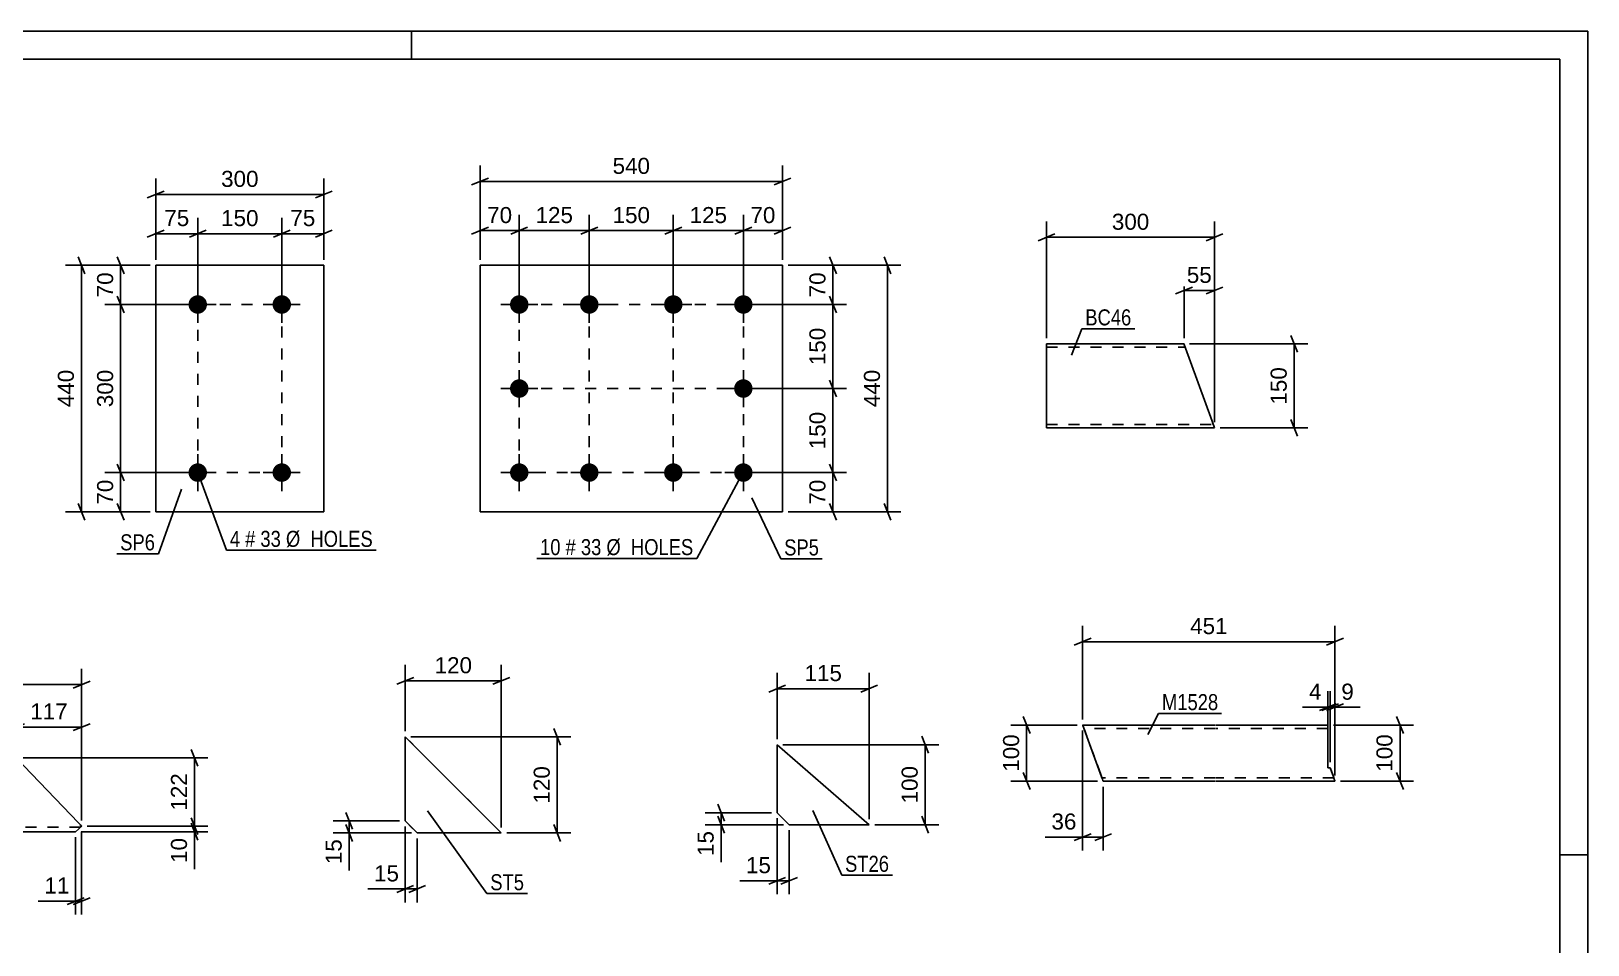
# Model space of a CAD drawing. Header units: millimetres. Extents: x 0 to 841, y 0 to 594.
# Drawn here: x 563.1 to 841, y 430.9 to 594 of the extents above; entities that cross this region are included whole.
import ezdxf

# ---------------------------------------------------------------- set-up
doc = ezdxf.new("R2010")
doc.units = ezdxf.units.MM
doc.linetypes.add('DXK_LINE_DOT2', pattern=[3.9198, 1.9599, -1.9599])
doc.styles.add('Arial', font='ARIAL.TTF', dxfattribs={"height": 0.2})
doc.styles.add('Arial Narrow', font='ARIALN.TTF', dxfattribs={"height": 0.2})

# ---------------------------------------------------------------- blocks, each defined once
blk = doc.blocks.new('Unknown-318890635-1126')
at = {"color": 5, "linetype": 'Continuous'}
for p, q in [((841, 594), (0, 594)), ((631, 589), (631, 594)), ((841, 0), (841, 594)), ((836, 589), (5, 589)), ((836, 5), (836, 589)), ((841, 447), (836, 447))]:
    blk.add_line(p, q, dxfattribs=at)
blk = doc.blocks.new('Part-318890635-1405 - 1389')
at = {"color": 2, "linetype": 'Continuous'}
for p, q in [((712.72, 452.36), (696.3, 466.64)), ((696.3, 466.64), (696.3, 454.5)), ((696.3, 454.5), (698.44, 452.36)), ((698.44, 452.36), (712.72, 452.36))]:
    blk.add_line(p, q, dxfattribs=at)
blk = doc.blocks.new('Part-318890635-1924 - 1907')
at = {"color": 2, "linetype": 'Continuous'}
for p, q in [((744.37, 538.18), (744.37, 538.18)), ((744.37, 538.18), (768.91, 538.18)), ((744.37, 524.38), (744.37, 538.18)), ((768.91, 538.18), (768.91, 538.18)), ((768.91, 538.18), (768.94, 538.08)), ((768.94, 538.08), (773.93, 524.38)), ((744.37, 523.92), (744.37, 524.38)), ((744.37, 523.53), (744.37, 523.92)), ((744.37, 523.27), (744.37, 523.53)), ((744.37, 523.18), (744.37, 523.27)), ((744.37, 523.18), (744.37, 523.18)), ((744.37, 523.18), (774.37, 523.18)), ((774.37, 523.18), (773.93, 524.38)), ((774.37, 523.18), (774.37, 523.18))]:
    blk.add_line(p, q, dxfattribs=at)
at = {"color": 7, "linetype": 'DXK_LINE_DOT2'}
for p, q in [((744.37, 538.18), (768.91, 538.18)), ((744.37, 538.18), (744.37, 538.18)), ((744.37, 537.58), (744.37, 537.58)), ((744.37, 537.58), (769.13, 537.58)), ((744.37, 537.58), (769.13, 537.58)), ((744.37, 537.43), (744.37, 537.58)), ((744.37, 536.98), (744.37, 536.98)), ((744.37, 536.98), (744.37, 536.98)), ((768.91, 538.18), (768.91, 538.18)), ((769.13, 537.58), (769.13, 537.58)), ((769.35, 536.98), (769.35, 536.98)), ((769.35, 536.98), (769.35, 536.98)), ((744.37, 524.38), (744.37, 524.38)), ((744.37, 524.38), (744.37, 524.38)), ((744.37, 524.38), (744.37, 524.38)), ((744.37, 523.92), (744.37, 524.15)), ((744.37, 523.78), (744.37, 523.82)), ((744.37, 523.78), (744.37, 523.78)), ((744.37, 523.78), (774.15, 523.78)), ((744.37, 523.78), (774.15, 523.78)), ((744.37, 523.53), (744.37, 523.53)), ((744.37, 523.18), (774.37, 523.18)), ((744.37, 523.18), (744.37, 523.18)), ((774.13, 523.82), (774.01, 524.15)), ((774.15, 523.78), (774.13, 523.82)), ((774.15, 523.78), (774.15, 523.78))]:
    blk.add_line(p, q, dxfattribs=at)
blk = doc.blocks.new('Bolt-318890635-1808 - 1759')
at = {"linetype": 'Continuous'}
for points in [[(592.86, 546.86, -1), (592.86, 543.56, -1)], [(607.86, 546.86, -1), (607.86, 543.56, -1)], [(592.86, 516.86, -1), (592.86, 513.56, -1)], [(607.86, 516.86, -1), (607.86, 513.56, -1)]]:
    blk.add_hatch(color=1, dxfattribs=at).paths.add_polyline_path(points)
at = {"color": 1, "linetype": 'Continuous'}
for p, q in [((592.86, 548.51), (592.86, 541.91)), ((607.86, 548.51), (607.86, 541.91)), ((589.56, 545.21), (596.16, 545.21)), ((604.56, 545.21), (611.16, 545.21)), ((592.86, 518.51), (592.86, 511.91)), ((607.86, 518.51), (607.86, 511.91)), ((589.56, 515.21), (596.16, 515.21)), ((604.56, 515.21), (611.16, 515.21))]:
    blk.add_line(p, q, dxfattribs=at)
blk = doc.blocks.new('Part-318890635-1775 - 1759')
at = {"color": 2, "linetype": 'Continuous'}
for p, q in [((585.36, 552.21), (585.36, 508.21)), ((585.36, 552.21), (615.36, 552.21)), ((615.36, 552.21), (615.36, 508.21)), ((585.36, 508.21), (615.36, 508.21))]:
    blk.add_line(p, q, dxfattribs=at)
blk = doc.blocks.new('Part-318890635-1597 - 1581')
at = {"color": 2, "linetype": 'Continuous'}
for p, q in [((643.25, 552.21), (643.25, 508.21)), ((643.25, 552.21), (697.25, 552.21)), ((697.25, 552.21), (697.25, 508.21)), ((643.25, 508.21), (697.25, 508.21))]:
    blk.add_line(p, q, dxfattribs=at)
blk = doc.blocks.new('Bolt-318890635-1630 - 1581')
at = {"linetype": 'Continuous'}
for points in [[(650.25, 546.86, -1), (650.25, 543.56, -1)], [(662.75, 546.86, -1), (662.75, 543.56, -1)], [(677.75, 546.86, -1), (677.75, 543.56, -1)], [(690.25, 546.86, -1), (690.25, 543.56, -1)], [(650.25, 531.86, -1), (650.25, 528.56, -1)], [(690.25, 531.86, -1), (690.25, 528.56, -1)], [(650.25, 516.86, -1), (650.25, 513.56, -1)], [(662.75, 516.86, -1), (662.75, 513.56, -1)], [(677.75, 516.86, -1), (677.75, 513.56, -1)], [(690.25, 516.86, -1), (690.25, 513.56, -1)]]:
    blk.add_hatch(color=1, dxfattribs=at).paths.add_polyline_path(points)
at = {"color": 1, "linetype": 'Continuous'}
for p, q in [((650.25, 548.51), (650.25, 541.91)), ((662.75, 548.51), (662.75, 541.91)), ((677.75, 548.51), (677.75, 541.91)), ((690.25, 548.51), (690.25, 541.91)), ((646.95, 545.21), (653.55, 545.21)), ((659.45, 545.21), (666.05, 545.21)), ((674.45, 545.21), (681.05, 545.21)), ((686.95, 545.21), (693.55, 545.21)), ((650.25, 533.51), (650.25, 526.91)), ((690.25, 533.51), (690.25, 526.91)), ((646.95, 530.21), (653.55, 530.21)), ((686.95, 530.21), (693.55, 530.21)), ((650.25, 518.51), (650.25, 511.91)), ((662.75, 518.51), (662.75, 511.91)), ((677.75, 518.51), (677.75, 511.91)), ((690.25, 518.51), (690.25, 511.91)), ((646.95, 515.21), (653.55, 515.21)), ((659.45, 515.21), (666.05, 515.21)), ((674.45, 515.21), (681.05, 515.21)), ((686.95, 515.21), (693.55, 515.21))]:
    blk.add_line(p, q, dxfattribs=at)
blk = doc.blocks.new('Part-318890635-5195 - 5189')
at = {"color": 2, "linetype": 'Continuous'}
for p, q in [((509.74, 464.31), (509.25, 463.84)), ((540.35, 464.31), (509.74, 464.31)), ((560.45, 464.31), (540.45, 464.31)), ((571.55, 452.71), (560.45, 464.31)), ((509.25, 463.84), (508.68, 463.32)), ((518.82, 452.71), (508.68, 463.32)), ((520.35, 451.11), (518.82, 452.71)), ((540.35, 451.11), (520.35, 451.11)), ((571.06, 451.11), (540.45, 451.11)), ((571.55, 451.58), (571.06, 451.11)), ((571.55, 452.71), (572.13, 452.1)), ((572.13, 452.1), (571.55, 451.58))]:
    blk.add_line(p, q, dxfattribs=at)
at = {"color": 7, "linetype": 'DXK_LINE_DOT2'}
for p, q in [((508.68, 463.32), (508.69, 463.31)), ((508.69, 463.31), (508.68, 463.32)), ((508.69, 463.31), (508.91, 463.51)), ((508.71, 463.32), (508.69, 463.31)), ((508.72, 463.28), (508.69, 463.31)), ((540.35, 463.51), (508.91, 463.51)), ((561.22, 463.51), (540.45, 463.51)), ((520.24, 451.23), (518.82, 452.71)), ((540.35, 451.91), (519.59, 451.91)), ((571.9, 451.91), (540.45, 451.91)), ((572.09, 452.15), (571.84, 452.41)), ((572.11, 452.12), (571.9, 451.91)), ((572.11, 452.12), (572.09, 452.15)), ((572.13, 452.1), (572.11, 452.12)), ((572.11, 452.12), (572.13, 452.1))]:
    blk.add_line(p, q, dxfattribs=at)
blk = doc.blocks.new('Part-318890635-1473 - 1457')
at = {"color": 2, "linetype": 'Continuous'}
for p, q in [((750.82, 470.15), (750.83, 470.15)), ((774.47, 470.15), (750.83, 470.15)), ((750.86, 470.06), (750.83, 470.15)), ((750.95, 469.8), (750.86, 470.06)), ((751.1, 469.41), (750.95, 469.8)), ((794.57, 470.15), (774.57, 470.15)), ((794.57, 470.15), (794.57, 470.06)), ((794.57, 470.06), (794.57, 469.8)), ((794.57, 469.8), (794.57, 469.41)), ((754.2, 460.89), (751.1, 469.41)), ((794.57, 462.51), (794.57, 469.41)), ((795, 462.51), (794.57, 462.51)), ((794.57, 462.51), (794.57, 462.51)), ((795.59, 460.89), (795, 462.51)), ((795, 462.51), (795, 462.51)), ((754.34, 460.5), (754.2, 460.89)), ((754.44, 460.24), (754.34, 460.5)), ((754.47, 460.15), (754.44, 460.24)), ((754.47, 460.15), (754.47, 460.15)), ((774.47, 460.15), (754.47, 460.15)), ((795.86, 460.15), (774.57, 460.15)), ((795.59, 460.89), (795.73, 460.5)), ((795.73, 460.5), (795.83, 460.24)), ((795.83, 460.24), (795.86, 460.15)), ((795.86, 460.15), (795.86, 460.15))]:
    blk.add_line(p, q, dxfattribs=at)
at = {"color": 7, "linetype": 'DXK_LINE_DOT2'}
for p, q in [((750.83, 470.15), (750.82, 470.15)), ((750.82, 470.15), (750.86, 470.06)), ((750.86, 470.06), (750.95, 469.8)), ((750.95, 469.8), (751.09, 469.41)), ((794.57, 470.06), (794.57, 470.15)), ((794.57, 469.8), (794.57, 470.06)), ((794.57, 469.41), (794.57, 469.8)), ((774.47, 469.55), (751.04, 469.55)), ((751.06, 469.5), (751.04, 469.55)), ((751.06, 469.5), (751.04, 469.55)), ((754.11, 461.12), (751.06, 469.5)), ((751.1, 469.41), (751.06, 469.5)), ((754.23, 460.8), (751.09, 469.41)), ((751.11, 469.37), (751.1, 469.41)), ((751.18, 469.18), (751.11, 469.37)), ((754.19, 460.93), (751.18, 469.18)), ((794.57, 469.55), (774.57, 469.55)), ((794.57, 469.5), (794.57, 469.55)), ((794.57, 469.5), (794.57, 469.55)), ((794.57, 469.5), (794.57, 462.51)), ((794.57, 469.41), (794.57, 469.5)), ((794.57, 469.41), (794.57, 462.51)), ((794.57, 469.37), (794.57, 469.41)), ((794.57, 462.51), (794.57, 469.37)), ((794.57, 462.51), (795, 462.51)), ((795, 462.51), (794.57, 462.51)), ((794.57, 462.51), (795, 462.51)), ((794.57, 462.51), (794.57, 462.51)), ((795, 462.51), (795.51, 461.12)), ((795.58, 460.93), (795, 462.51)), ((795, 462.51), (795.63, 460.8)), ((795, 462.51), (795, 462.51)), ((754.19, 460.93), (754.11, 461.12)), ((754.23, 460.8), (754.19, 460.93)), ((754.19, 460.93), (754.23, 460.8)), ((754.25, 460.75), (754.23, 460.8)), ((754.23, 460.8), (754.25, 460.75)), ((754.23, 460.8), (754.34, 460.5)), ((774.47, 460.75), (754.25, 460.75)), ((754.34, 460.5), (754.43, 460.24)), ((754.43, 460.24), (754.47, 460.15)), ((754.47, 460.15), (774.47, 460.15)), ((795.64, 460.75), (774.57, 460.75)), ((774.57, 460.15), (795.86, 460.15)), ((795.58, 460.93), (795.51, 461.12)), ((795.58, 460.93), (795.63, 460.8)), ((795.63, 460.8), (795.58, 460.93)), ((795.73, 460.5), (795.63, 460.8)), ((795.63, 460.8), (795.64, 460.75)), ((795.64, 460.75), (795.63, 460.8)), ((795.83, 460.24), (795.73, 460.5)), ((795.86, 460.15), (795.83, 460.24))]:
    blk.add_line(p, q, dxfattribs=at)
blk = doc.blocks.new('Part-318890635-5696 - 5690')
at = {"color": 2, "linetype": 'Continuous'}
for p, q in [((647.04, 450.89), (629.9, 468.04)), ((629.9, 468.04), (629.9, 453.04)), ((629.9, 468.04), (629.9, 468.04)), ((632.04, 450.89), (629.9, 453.04)), ((629.9, 453.04), (629.9, 453.04)), ((647.04, 450.89), (632.04, 450.89))]:
    blk.add_line(p, q, dxfattribs=at)
at = {"color": 7, "linetype": 'DXK_LINE_DOT2'}
for p, q in [((629.9, 468.04), (647.04, 450.89)), ((629.9, 453.04), (629.9, 468.04)), ((629.9, 453.04), (632.04, 450.89))]:
    blk.add_line(p, q, dxfattribs=at)
blk = doc.blocks.new('Rectangle-318890635-1893 - 1759')
at = {"color": 1, "linetype": 'DXK_LINE_DOT2'}
blk.add_lwpolyline([(592.86, 545.21), (607.86, 545.21), (607.86, 515.21), (592.86, 515.21), (592.86, 545.21)], close=True, dxfattribs=at)
blk = doc.blocks.new('Rectangle-318890635-1745 - 1581')
at = {"color": 1, "linetype": 'DXK_LINE_DOT2'}
blk.add_lwpolyline([(650.25, 545.21), (690.25, 545.21), (690.25, 515.21), (650.25, 515.21), (650.25, 545.21)], close=True, dxfattribs=at)
blk = doc.blocks.new('Line-318890635-1738 - 1581')
at = {"color": 1, "linetype": 'DXK_LINE_DOT2'}
blk.add_line((650.25, 530.21), (690.25, 530.21), dxfattribs=at)
blk = doc.blocks.new('Line-318890635-1731 - 1581')
at = {"color": 1, "linetype": 'DXK_LINE_DOT2'}
blk.add_line((662.75, 545.21), (662.75, 515.21), dxfattribs=at)
blk = doc.blocks.new('Line-318890635-1724 - 1581')
at = {"color": 1, "linetype": 'DXK_LINE_DOT2'}
blk.add_line((677.75, 545.21), (677.75, 515.21), dxfattribs=at)
blk = doc.blocks.new('StraightDimension-318890635-1407 - 1389')
at = {"color": 7, "linetype": 'Continuous'}
for p, q in [((723.32, 465.14), (722.12, 468.14)), ((697.3, 466.64), (725.12, 466.64)), ((722.72, 452.36), (722.72, 466.64)), ((722.12, 453.86), (723.32, 450.86)), ((713.72, 452.36), (725.12, 452.36))]:
    blk.add_line(p, q, dxfattribs=at)
at = {"color": 0}
blk.add_wipeout([(721.97, 463.43), (717.77, 463.43), (717.77, 455.56), (721.97, 455.56)], dxfattribs=at)
at = {"color": 3, "style": 'Arial'}
blk.add_text('100', height=2.865, rotation=90.0002, dxfattribs=at).set_placement((721.37, 456.16))
blk = doc.blocks.new('StraightDimension-318890635-1419 - 1389')
at = {"color": 7, "linetype": 'Continuous'}
for p, q in [((685.7, 456), (686.9, 453)), ((695.3, 454.5), (683.45, 454.5)), ((686.9, 450.86), (685.7, 453.86)), ((686.3, 452.36), (686.3, 454.5)), ((697.44, 452.36), (683.45, 452.36))]:
    blk.add_line(p, q, dxfattribs=at)
at = {"color": 0}
blk.add_wipeout([(685.55, 451.83), (681.35, 451.83), (681.35, 446.18), (685.55, 446.18)], dxfattribs=at)
at = {"color": 7, "linetype": 'Continuous'}
blk.add_line((686.3, 452.36), (686.3, 445.66), dxfattribs=at)
blk.add_line((686.3, 452.36), (686.3, 445.66), dxfattribs=at)
at = {"color": 3, "style": 'Arial'}
blk.add_text('15', height=2.865, rotation=90.0002, dxfattribs=at).set_placement((684.95, 446.78))
blk = doc.blocks.new('StraightDimension-318890635-1432 - 1389')
at = {"color": 7, "linetype": 'Continuous'}
for p, q in [((696.3, 467.64), (696.3, 479.49)), ((712.72, 453.36), (712.72, 479.49)), ((697.8, 477.24), (694.8, 476.04)), ((696.3, 476.64), (712.72, 476.64)), ((711.22, 476.04), (714.22, 477.24))]:
    blk.add_line(p, q, dxfattribs=at)
at = {"color": 0}
blk.add_wipeout([(708.45, 477.39), (708.45, 481.59), (700.57, 481.59), (700.57, 477.39)], dxfattribs=at)
at = {"color": 3, "style": 'Arial'}
blk.add_text('115', height=2.865, dxfattribs=at).set_placement((701.17, 477.99))
blk = doc.blocks.new('StraightDimension-318890635-1442 - 1389')
at = {"color": 7, "linetype": 'Continuous'}
for p, q in [((696.3, 453.5), (696.3, 439.96)), ((698.44, 451.36), (698.44, 439.96)), ((694.8, 441.76), (697.8, 442.96)), ((696.3, 442.36), (698.44, 442.36)), ((699.94, 442.96), (696.94, 441.76))]:
    blk.add_line(p, q, dxfattribs=at)
at = {"color": 0}
blk.add_wipeout([(695.77, 443.11), (695.77, 447.31), (690.12, 447.31), (690.12, 443.11)], dxfattribs=at)
at = {"color": 7, "linetype": 'Continuous'}
blk.add_line((696.3, 442.36), (689.6, 442.36), dxfattribs=at)
blk.add_line((696.3, 442.36), (689.6, 442.36), dxfattribs=at)
at = {"color": 3, "style": 'Arial'}
blk.add_text('15', height=2.865, dxfattribs=at).set_placement((690.72, 443.71))
blk = doc.blocks.new('StraightDimension-318890635-1926 - 1907')
at = {"color": 7, "linetype": 'Continuous'}
for p, q in [((768.91, 539.18), (768.91, 550.56)), ((774.37, 524.18), (774.37, 550.56)), ((767.41, 547.11), (770.41, 548.31)), ((768.91, 547.71), (774.37, 547.71)), ((775.87, 548.31), (772.87, 547.11))]:
    blk.add_line(p, q, dxfattribs=at)
at = {"color": 0}
blk.add_wipeout([(774.46, 548.46), (774.46, 552.66), (768.81, 552.66), (768.81, 548.46)], dxfattribs=at)
at = {"color": 3, "style": 'Arial'}
blk.add_text('55', height=2.865, dxfattribs=at).set_placement((769.41, 549.06))
blk = doc.blocks.new('StraightDimension-318890635-1951 - 1907')
at = {"color": 7, "linetype": 'Continuous'}
for p, q in [((789.19, 536.68), (787.99, 539.68)), ((769.91, 538.18), (790.99, 538.18)), ((788.59, 523.18), (788.59, 538.18)), ((775.37, 523.18), (790.99, 523.18)), ((787.99, 524.68), (789.19, 521.68))]:
    blk.add_line(p, q, dxfattribs=at)
at = {"color": 0}
blk.add_wipeout([(787.84, 534.61), (783.64, 534.61), (783.64, 526.74), (787.84, 526.74)], dxfattribs=at)
at = {"color": 3, "style": 'Arial'}
blk.add_text('150', height=2.865, rotation=90.0002, dxfattribs=at).set_placement((787.24, 527.34))
blk = doc.blocks.new('StraightDimension-318890635-1969 - 1907')
at = {"color": 7, "linetype": 'Continuous'}
for p, q in [((744.37, 539.18), (744.37, 560.05)), ((774.37, 524.18), (774.37, 560.05)), ((745.87, 557.8), (742.87, 556.6)), ((744.37, 557.2), (774.37, 557.2)), ((772.87, 556.6), (775.87, 557.8))]:
    blk.add_line(p, q, dxfattribs=at)
at = {"color": 0}
blk.add_wipeout([(763.3, 557.95), (763.3, 562.15), (755.43, 562.15), (755.43, 557.95)], dxfattribs=at)
at = {"color": 3, "style": 'Arial'}
blk.add_text('300', height=2.865, dxfattribs=at).set_placement((756.03, 558.55))
blk = doc.blocks.new('StraightDimension-318890635-1821 - 1759')
at = {"color": 7, "linetype": 'Continuous'}
for p, q in [((585.36, 553.21), (585.36, 560.7)), ((592.86, 546.21), (592.86, 560.7)), ((583.86, 557.25), (586.86, 558.45)), ((585.36, 557.85), (592.86, 557.85)), ((594.36, 558.45), (591.36, 557.25))]:
    blk.add_line(p, q, dxfattribs=at)
at = {"color": 0}
blk.add_wipeout([(591.94, 558.6), (591.94, 562.8), (586.29, 562.8), (586.29, 558.6)], dxfattribs=at)
at = {"color": 3, "style": 'Arial'}
blk.add_text('75', height=2.865, dxfattribs=at).set_placement((586.89, 559.2))
blk = doc.blocks.new('StraightDimension-318890635-1810 - 1759')
at = {"color": 7, "linetype": 'Continuous'}
for p, q in [((585.36, 553.21), (585.36, 567.7)), ((615.36, 553.21), (615.36, 567.7)), ((586.86, 565.45), (583.86, 564.25)), ((585.36, 564.85), (615.36, 564.85)), ((613.86, 564.25), (616.86, 565.45))]:
    blk.add_line(p, q, dxfattribs=at)
at = {"color": 0}
blk.add_wipeout([(604.3, 565.6), (604.3, 569.8), (596.43, 569.8), (596.43, 565.6)], dxfattribs=at)
at = {"color": 3, "style": 'Arial'}
blk.add_text('300', height=2.865, dxfattribs=at).set_placement((597.03, 566.2))
blk = doc.blocks.new('StraightDimension-318890635-1831 - 1759')
at = {"color": 7, "linetype": 'Continuous'}
for p, q in [((592.86, 546.21), (592.86, 560.7)), ((607.86, 546.21), (607.86, 560.7)), ((594.36, 558.45), (591.36, 557.25)), ((592.86, 557.85), (607.86, 557.85)), ((606.36, 557.25), (609.36, 558.45))]:
    blk.add_line(p, q, dxfattribs=at)
at = {"color": 0}
blk.add_wipeout([(604.3, 558.6), (604.3, 562.8), (596.43, 562.8), (596.43, 558.6)], dxfattribs=at)
at = {"color": 3, "style": 'Arial'}
blk.add_text('150', height=2.865, dxfattribs=at).set_placement((597.03, 559.2))
blk = doc.blocks.new('StraightDimension-318890635-1841 - 1759')
at = {"color": 7, "linetype": 'Continuous'}
for p, q in [((607.86, 546.21), (607.86, 560.7)), ((615.36, 553.21), (615.36, 560.7)), ((606.36, 557.25), (609.36, 558.45)), ((607.86, 557.85), (615.36, 557.85)), ((616.86, 558.45), (613.86, 557.25))]:
    blk.add_line(p, q, dxfattribs=at)
at = {"color": 0}
blk.add_wipeout([(614.44, 558.6), (614.44, 562.8), (608.79, 562.8), (608.79, 558.6)], dxfattribs=at)
at = {"color": 3, "style": 'Arial'}
blk.add_text('75', height=2.865, dxfattribs=at).set_placement((609.39, 559.2))
blk = doc.blocks.new('StraightDimension-318890635-1852 - 1759')
at = {"color": 7, "linetype": 'Continuous'}
for p, q in [((572.7, 550.71), (571.5, 553.71)), ((584.36, 552.21), (569.25, 552.21)), ((572.1, 508.21), (572.1, 552.21)), ((571.5, 509.71), (572.7, 506.71)), ((584.36, 508.21), (569.25, 508.21))]:
    blk.add_line(p, q, dxfattribs=at)
at = {"color": 0}
blk.add_wipeout([(571.35, 534.15), (567.15, 534.15), (567.15, 526.28), (571.35, 526.28)], dxfattribs=at)
at = {"color": 3, "style": 'Arial'}
blk.add_text('440', height=2.865, rotation=90.0002, dxfattribs=at).set_placement((570.75, 526.88))
blk = doc.blocks.new('StraightDimension-318890635-1863 - 1759')
at = {"color": 7, "linetype": 'Continuous'}
for p, q in [((578.5, 553.71), (579.7, 550.71)), ((584.36, 552.21), (576.25, 552.21)), ((579.1, 545.21), (579.1, 552.21)), ((591.86, 545.21), (576.25, 545.21)), ((579.7, 543.71), (578.5, 546.71))]:
    blk.add_line(p, q, dxfattribs=at)
at = {"color": 0}
blk.add_wipeout([(578.35, 551.54), (574.15, 551.54), (574.15, 545.89), (578.35, 545.89)], dxfattribs=at)
at = {"color": 3, "style": 'Arial'}
blk.add_text('70', height=2.865, rotation=90.0002, dxfattribs=at).set_placement((577.75, 546.49))
blk = doc.blocks.new('StraightDimension-318890635-1873 - 1759')
at = {"color": 7, "linetype": 'Continuous'}
for p, q in [((591.86, 545.21), (576.25, 545.21)), ((579.7, 543.71), (578.5, 546.71)), ((579.1, 515.21), (579.1, 545.21)), ((591.86, 515.21), (576.25, 515.21)), ((578.5, 516.71), (579.7, 513.71))]:
    blk.add_line(p, q, dxfattribs=at)
at = {"color": 0}
blk.add_wipeout([(578.35, 534.15), (574.15, 534.15), (574.15, 526.28), (578.35, 526.28)], dxfattribs=at)
at = {"color": 3, "style": 'Arial'}
blk.add_text('300', height=2.865, rotation=90.0002, dxfattribs=at).set_placement((577.75, 526.88))
blk = doc.blocks.new('StraightDimension-318890635-1883 - 1759')
at = {"color": 7, "linetype": 'Continuous'}
for p, q in [((591.86, 515.21), (576.25, 515.21)), ((578.5, 516.71), (579.7, 513.71)), ((579.1, 508.21), (579.1, 515.21)), ((579.7, 506.71), (578.5, 509.71)), ((584.36, 508.21), (576.25, 508.21))]:
    blk.add_line(p, q, dxfattribs=at)
at = {"color": 0}
blk.add_wipeout([(578.35, 514.54), (574.15, 514.54), (574.15, 508.89), (578.35, 508.89)], dxfattribs=at)
at = {"color": 3, "style": 'Arial'}
blk.add_text('70', height=2.865, rotation=90.0002, dxfattribs=at).set_placement((577.75, 509.49))
blk = doc.blocks.new('StraightDimension-318890635-1696 - 1581')
at = {"color": 7, "linetype": 'Continuous'}
for p, q in [((651.75, 558.99), (648.75, 557.79)), ((650.25, 546.21), (650.25, 561.24)), ((661.25, 557.79), (664.25, 558.99)), ((662.75, 546.21), (662.75, 561.24)), ((650.25, 558.39), (662.75, 558.39))]:
    blk.add_line(p, q, dxfattribs=at)
at = {"color": 0}
blk.add_wipeout([(660.43, 559.14), (660.43, 563.34), (652.56, 563.34), (652.56, 559.14)], dxfattribs=at)
at = {"color": 3, "style": 'Arial'}
blk.add_text('125', height=2.865, dxfattribs=at).set_placement((653.16, 559.74))
blk = doc.blocks.new('StraightDimension-318890635-1632 - 1581')
at = {"color": 7, "linetype": 'Continuous'}
for p, q in [((706.85, 528.71), (705.65, 531.71)), ((691.25, 530.21), (708.65, 530.21)), ((706.25, 515.21), (706.25, 530.21)), ((691.36, 515.21), (708.65, 515.21)), ((705.65, 516.71), (706.85, 513.71))]:
    blk.add_line(p, q, dxfattribs=at)
at = {"color": 0}
blk.add_wipeout([(705.5, 526.65), (701.3, 526.65), (701.3, 518.78), (705.5, 518.78)], dxfattribs=at)
at = {"color": 3, "style": 'Arial'}
blk.add_text('150', height=2.865, rotation=90.0002, dxfattribs=at).set_placement((704.9, 519.38))
blk = doc.blocks.new('StraightDimension-318890635-1636 - 1581')
at = {"color": 7, "linetype": 'Continuous'}
for p, q in [((691.36, 545.21), (708.65, 545.21)), ((706.85, 543.71), (705.65, 546.71)), ((706.25, 530.21), (706.25, 545.21)), ((705.65, 531.71), (706.85, 528.71)), ((691.25, 530.21), (708.65, 530.21))]:
    blk.add_line(p, q, dxfattribs=at)
at = {"color": 0}
blk.add_wipeout([(705.5, 541.65), (701.3, 541.65), (701.3, 533.78), (705.5, 533.78)], dxfattribs=at)
at = {"color": 3, "style": 'Arial'}
blk.add_text('150', height=2.865, rotation=90.0002, dxfattribs=at).set_placement((704.9, 534.38))
blk = doc.blocks.new('StraightDimension-318890635-1640 - 1581')
at = {"color": 7, "linetype": 'Continuous'}
for p, q in [((705.65, 553.71), (706.85, 550.71)), ((698.25, 552.21), (708.65, 552.21)), ((706.25, 545.21), (706.25, 552.21)), ((691.36, 545.21), (708.65, 545.21)), ((706.85, 543.71), (705.65, 546.71))]:
    blk.add_line(p, q, dxfattribs=at)
at = {"color": 0}
blk.add_wipeout([(705.5, 551.54), (701.3, 551.54), (701.3, 545.89), (705.5, 545.89)], dxfattribs=at)
at = {"color": 3, "style": 'Arial'}
blk.add_text('70', height=2.865, rotation=90.0002, dxfattribs=at).set_placement((704.9, 546.49))
blk = doc.blocks.new('StraightDimension-318890635-1647 - 1581')
at = {"color": 7, "linetype": 'Continuous'}
for p, q in [((691.36, 515.21), (708.65, 515.21)), ((705.65, 516.71), (706.85, 513.71)), ((706.25, 508.21), (706.25, 515.21)), ((706.85, 506.71), (705.65, 509.71)), ((698.25, 508.21), (708.65, 508.21))]:
    blk.add_line(p, q, dxfattribs=at)
at = {"color": 0}
blk.add_wipeout([(705.5, 514.54), (701.3, 514.54), (701.3, 508.89), (705.5, 508.89)], dxfattribs=at)
at = {"color": 3, "style": 'Arial'}
blk.add_text('70', height=2.865, rotation=90.0002, dxfattribs=at).set_placement((704.9, 509.49))
blk = doc.blocks.new('StraightDimension-318890635-1655 - 1581')
at = {"color": 7, "linetype": 'Continuous'}
for p, q in [((716.59, 550.71), (715.39, 553.71)), ((698.25, 552.21), (718.39, 552.21)), ((715.99, 508.21), (715.99, 552.21)), ((715.39, 509.71), (716.59, 506.71)), ((698.25, 508.21), (718.39, 508.21))]:
    blk.add_line(p, q, dxfattribs=at)
at = {"color": 0}
blk.add_wipeout([(715.24, 534.15), (711.04, 534.15), (711.04, 526.28), (715.24, 526.28)], dxfattribs=at)
at = {"color": 3, "style": 'Arial'}
blk.add_text('440', height=2.865, rotation=90.0002, dxfattribs=at).set_placement((714.64, 526.88))
blk = doc.blocks.new('StraightDimension-318890635-1666 - 1581')
at = {"color": 7, "linetype": 'Continuous'}
for p, q in [((676.25, 557.79), (679.25, 558.99)), ((677.75, 546.21), (677.75, 561.24)), ((691.75, 558.99), (688.75, 557.79)), ((690.25, 546.21), (690.25, 561.24)), ((677.75, 558.39), (690.25, 558.39))]:
    blk.add_line(p, q, dxfattribs=at)
at = {"color": 0}
blk.add_wipeout([(687.93, 559.14), (687.93, 563.34), (680.06, 563.34), (680.06, 559.14)], dxfattribs=at)
at = {"color": 3, "style": 'Arial'}
blk.add_text('125', height=2.865, dxfattribs=at).set_placement((680.66, 559.74))
blk = doc.blocks.new('StraightDimension-318890635-1676 - 1581')
at = {"color": 7, "linetype": 'Continuous'}
for p, q in [((688.75, 557.79), (691.75, 558.99)), ((690.25, 546.21), (690.25, 561.24)), ((698.75, 558.99), (695.75, 557.79)), ((697.25, 553.21), (697.25, 561.24)), ((690.25, 558.39), (697.25, 558.39))]:
    blk.add_line(p, q, dxfattribs=at)
at = {"color": 0}
blk.add_wipeout([(696.57, 559.14), (696.57, 563.34), (690.92, 563.34), (690.92, 559.14)], dxfattribs=at)
at = {"color": 3, "style": 'Arial'}
blk.add_text('70', height=2.865, dxfattribs=at).set_placement((691.52, 559.74))
blk = doc.blocks.new('StraightDimension-318890635-1686 - 1581')
at = {"color": 7, "linetype": 'Continuous'}
for p, q in [((641.75, 557.79), (644.75, 558.99)), ((643.25, 553.21), (643.25, 561.24)), ((651.75, 558.99), (648.75, 557.79)), ((650.25, 546.21), (650.25, 561.24)), ((643.25, 558.39), (650.25, 558.39))]:
    blk.add_line(p, q, dxfattribs=at)
at = {"color": 0}
blk.add_wipeout([(649.57, 559.14), (649.57, 563.34), (643.92, 563.34), (643.92, 559.14)], dxfattribs=at)
at = {"color": 3, "style": 'Arial'}
blk.add_text('70', height=2.865, dxfattribs=at).set_placement((644.52, 559.74))
blk = doc.blocks.new('StraightDimension-318890635-1706 - 1581')
at = {"color": 7, "linetype": 'Continuous'}
for p, q in [((664.25, 558.99), (661.25, 557.79)), ((662.75, 546.21), (662.75, 561.24)), ((676.25, 557.79), (679.25, 558.99)), ((677.75, 546.21), (677.75, 561.24)), ((662.75, 558.39), (677.75, 558.39))]:
    blk.add_line(p, q, dxfattribs=at)
at = {"color": 0}
blk.add_wipeout([(674.18, 559.14), (674.18, 563.34), (666.31, 563.34), (666.31, 559.14)], dxfattribs=at)
at = {"color": 3, "style": 'Arial'}
blk.add_text('150', height=2.865, dxfattribs=at).set_placement((666.91, 559.74))
blk = doc.blocks.new('StraightDimension-318890635-1714 - 1581')
at = {"color": 7, "linetype": 'Continuous'}
for p, q in [((643.25, 553.21), (643.25, 570.02)), ((697.25, 553.21), (697.25, 570.02)), ((644.75, 567.77), (641.75, 566.57)), ((643.25, 567.17), (697.25, 567.17)), ((695.75, 566.57), (698.75, 567.77))]:
    blk.add_line(p, q, dxfattribs=at)
at = {"color": 0}
blk.add_wipeout([(674.18, 567.92), (674.18, 572.12), (666.31, 572.12), (666.31, 567.92)], dxfattribs=at)
at = {"color": 3, "style": 'Arial'}
blk.add_text('540', height=2.865, dxfattribs=at).set_placement((666.91, 568.52))
blk = doc.blocks.new('StraightDimension-318890635-5237 - 5189')
at = {"color": 7, "linetype": 'Continuous'}
for p, q in [((561.45, 464.31), (594.69, 464.31)), ((591.69, 465.81), (592.89, 462.81)), ((592.29, 452.1), (592.29, 464.31)), ((592.89, 450.6), (591.69, 453.6)), ((573.13, 452.1), (594.69, 452.1))]:
    blk.add_line(p, q, dxfattribs=at)
at = {"color": 0}
blk.add_wipeout([(591.54, 462.14), (587.34, 462.14), (587.34, 454.27), (591.54, 454.27)], dxfattribs=at)
at = {"color": 3, "style": 'Arial'}
blk.add_text('122', height=2.865, rotation=90.0002, dxfattribs=at).set_placement((590.94, 454.87))
blk = doc.blocks.new('StraightDimension-318890635-5248 - 5189')
at = {"color": 7, "linetype": 'Continuous'}
for p, q in [((591.69, 453.6), (592.89, 450.6)), ((572.06, 451.11), (594.69, 451.11)), ((573.13, 452.1), (594.69, 452.1)), ((592.89, 449.61), (591.69, 452.61)), ((592.29, 451.11), (592.29, 452.1))]:
    blk.add_line(p, q, dxfattribs=at)
at = {"color": 0}
blk.add_wipeout([(591.54, 450.59), (587.34, 450.59), (587.34, 444.94), (591.54, 444.94)], dxfattribs=at)
at = {"color": 7, "linetype": 'Continuous'}
blk.add_line((592.29, 451.11), (592.29, 444.42), dxfattribs=at)
blk.add_line((592.29, 451.11), (592.29, 444.42), dxfattribs=at)
at = {"color": 3, "style": 'Arial'}
blk.add_text('10', height=2.865, rotation=90.0002, dxfattribs=at).set_placement((590.94, 445.54))
blk = doc.blocks.new('StraightDimension-318890635-5292 - 5189')
at = {"color": 7, "linetype": 'Continuous'}
for p, q in [((560.45, 465.31), (560.45, 472.64)), ((572.13, 453.1), (572.13, 472.64)), ((558.95, 469.19), (561.95, 470.39)), ((560.45, 469.79), (572.13, 469.79)), ((573.63, 470.39), (570.63, 469.19))]:
    blk.add_line(p, q, dxfattribs=at)
at = {"color": 0}
blk.add_wipeout([(570.23, 470.54), (570.23, 474.74), (562.36, 474.74), (562.36, 470.54)], dxfattribs=at)
at = {"color": 3, "style": 'Arial'}
blk.add_text('117', height=2.865, dxfattribs=at).set_placement((562.96, 471.14))
blk = doc.blocks.new('StraightDimension-318890635-5332 - 5189')
at = {"color": 7, "linetype": 'Continuous'}
for p, q in [((572.13, 451.1), (572.13, 436.33)), ((571.06, 450.11), (571.06, 436.33)), ((569.56, 438.13), (572.56, 439.33)), ((573.63, 439.33), (570.63, 438.13)), ((571.06, 438.73), (572.13, 438.73))]:
    blk.add_line(p, q, dxfattribs=at)
at = {"color": 0}
blk.add_wipeout([(570.54, 439.48), (570.54, 443.68), (564.89, 443.68), (564.89, 439.48)], dxfattribs=at)
at = {"color": 7, "linetype": 'Continuous'}
blk.add_line((571.06, 438.73), (564.37, 438.73), dxfattribs=at)
blk.add_line((571.06, 438.73), (564.37, 438.73), dxfattribs=at)
at = {"color": 3, "style": 'Arial'}
blk.add_text('11', height=2.865, dxfattribs=at).set_placement((565.49, 440.08))
blk = doc.blocks.new('StraightDimension-318890635-5354 - 5189')
at = {"color": 7, "linetype": 'Continuous'}
for p, q in [((510.19, 477.96), (507.19, 476.76)), ((508.69, 464.31), (508.69, 480.21)), ((570.63, 476.76), (573.63, 477.96)), ((572.13, 453.1), (572.13, 480.21)), ((508.69, 477.36), (572.13, 477.36))]:
    blk.add_line(p, q, dxfattribs=at)
at = {"color": 0}
blk.add_wipeout([(545.46, 478.11), (545.46, 482.31), (535.36, 482.31), (535.36, 478.11)], dxfattribs=at)
at = {"color": 3, "style": 'Arial'}
blk.add_text('4106', height=2.865, dxfattribs=at).set_placement((535.96, 478.71))
blk = doc.blocks.new('StraightDimension-318890635-1530 - 1457')
at = {"color": 7, "linetype": 'Continuous'}
for p, q in [((795, 463.51), (795, 476.17)), ((795.86, 461.15), (795.86, 476.17)), ((793.5, 472.72), (796.5, 473.92)), ((797.36, 473.92), (794.36, 472.72)), ((795, 473.32), (795.86, 473.32))]:
    blk.add_line(p, q, dxfattribs=at)
at = {"color": 0}
blk.add_wipeout([(799.81, 474.07), (799.81, 478.27), (796.39, 478.27), (796.39, 474.07)], dxfattribs=at)
at = {"color": 7, "linetype": 'Continuous'}
blk.add_line((795.86, 473.32), (800.34, 473.32), dxfattribs=at)
blk.add_line((795.86, 473.32), (800.34, 473.32), dxfattribs=at)
at = {"color": 3, "style": 'Arial'}
blk.add_text('9', height=2.87, dxfattribs=at).set_placement((796.99, 474.67))
blk = doc.blocks.new('StraightDimension-318890635-1556 - 1457')
at = {"color": 7, "linetype": 'Continuous'}
for p, q in [((749.82, 470.15), (737.97, 470.15)), ((740.22, 471.65), (741.42, 468.65)), ((740.82, 460.15), (740.82, 470.15)), ((741.42, 458.65), (740.22, 461.65)), ((753.47, 460.15), (737.97, 460.15))]:
    blk.add_line(p, q, dxfattribs=at)
at = {"color": 0}
blk.add_wipeout([(740.07, 469.09), (735.87, 469.09), (735.87, 461.21), (740.07, 461.21)], dxfattribs=at)
at = {"color": 3, "style": 'Arial'}
blk.add_text('100', height=2.865, rotation=90.0002, dxfattribs=at).set_placement((739.47, 461.81))
blk = doc.blocks.new('StraightDimension-318890635-1493 - 1457')
at = {"color": 7, "linetype": 'Continuous'}
for p, q in [((795.57, 470.15), (809.87, 470.15)), ((806.87, 471.65), (808.07, 468.65)), ((807.47, 460.15), (807.47, 470.15)), ((808.07, 458.65), (806.87, 461.65)), ((796.86, 460.15), (809.87, 460.15))]:
    blk.add_line(p, q, dxfattribs=at)
at = {"color": 0}
blk.add_wipeout([(806.72, 469.09), (802.52, 469.09), (802.52, 461.22), (806.72, 461.22)], dxfattribs=at)
at = {"color": 3, "style": 'Arial'}
blk.add_text('100', height=2.865, rotation=90.0002, dxfattribs=at).set_placement((806.12, 461.82))
blk = doc.blocks.new('StraightDimension-318890635-1544 - 1457')
at = {"color": 7, "linetype": 'Continuous'}
for p, q in [((794.57, 463.51), (794.57, 476.17)), ((795, 463.51), (795, 476.17)), ((793.07, 472.72), (796.07, 473.92)), ((796.5, 473.92), (793.5, 472.72)), ((794.57, 473.32), (795, 473.32))]:
    blk.add_line(p, q, dxfattribs=at)
at = {"color": 0}
blk.add_wipeout([(794.04, 474.07), (794.04, 478.27), (790.62, 478.27), (790.62, 474.07)], dxfattribs=at)
at = {"color": 7, "linetype": 'Continuous'}
blk.add_line((794.57, 473.32), (790.09, 473.32), dxfattribs=at)
blk.add_line((794.57, 473.32), (790.09, 473.32), dxfattribs=at)
at = {"color": 3, "style": 'Arial'}
blk.add_text('4', height=2.87, dxfattribs=at).set_placement((791.22, 474.67))
blk = doc.blocks.new('StraightDimension-318890635-1508 - 1457')
at = {"color": 7, "linetype": 'Continuous'}
for p, q in [((750.82, 469.15), (750.82, 447.75)), ((754.47, 459.15), (754.47, 447.75)), ((749.32, 449.55), (752.32, 450.75)), ((755.97, 450.75), (752.97, 449.55)), ((750.82, 450.15), (754.47, 450.15))]:
    blk.add_line(p, q, dxfattribs=at)
at = {"color": 0}
blk.add_wipeout([(750.3, 450.9), (750.3, 455.1), (744.65, 455.1), (744.65, 450.9)], dxfattribs=at)
at = {"color": 7, "linetype": 'Continuous'}
blk.add_line((750.82, 450.15), (744.13, 450.15), dxfattribs=at)
blk.add_line((750.82, 450.15), (744.13, 450.15), dxfattribs=at)
at = {"color": 3, "style": 'Arial'}
blk.add_text('36', height=2.865, dxfattribs=at).set_placement((745.25, 451.5))
blk = doc.blocks.new('StraightDimension-318890635-1476 - 1457')
at = {"color": 7, "linetype": 'Continuous'}
for p, q in [((750.82, 471.15), (750.82, 487.88)), ((795.86, 461.15), (795.86, 487.88)), ((752.32, 485.63), (749.32, 484.43)), ((750.82, 485.03), (795.86, 485.03)), ((794.36, 484.43), (797.36, 485.63))]:
    blk.add_line(p, q, dxfattribs=at)
at = {"color": 0}
blk.add_wipeout([(777.28, 485.78), (777.28, 489.98), (769.41, 489.98), (769.41, 485.78)], dxfattribs=at)
at = {"color": 3, "style": 'Arial'}
blk.add_text('451', height=2.865, dxfattribs=at).set_placement((770.01, 486.38))
blk = doc.blocks.new('StraightDimension-318890635-5719 - 5690')
at = {"color": 7, "linetype": 'Continuous'}
for p, q in [((629.91, 469.04), (629.91, 480.89)), ((647.04, 451.89), (647.04, 480.89)), ((631.41, 478.64), (628.41, 477.44)), ((629.91, 478.04), (647.04, 478.04)), ((645.54, 477.44), (648.54, 478.64))]:
    blk.add_line(p, q, dxfattribs=at)
at = {"color": 0}
blk.add_wipeout([(642.41, 478.79), (642.41, 482.99), (634.54, 482.99), (634.54, 478.79)], dxfattribs=at)
at = {"color": 3, "style": 'Arial'}
blk.add_text('120', height=2.865, dxfattribs=at).set_placement((635.14, 479.39))
blk = doc.blocks.new('StraightDimension-318890635-5708 - 5690')
at = {"color": 7, "linetype": 'Continuous'}
for p, q in [((628.9, 453.04), (617.05, 453.04)), ((619.3, 454.54), (620.5, 451.54)), ((619.9, 450.89), (619.9, 453.04)), ((631.04, 450.89), (617.05, 450.89)), ((620.5, 449.39), (619.3, 452.39))]:
    blk.add_line(p, q, dxfattribs=at)
at = {"color": 0}
blk.add_wipeout([(619.15, 450.37), (614.95, 450.37), (614.95, 444.72), (619.15, 444.72)], dxfattribs=at)
at = {"color": 7, "linetype": 'Continuous'}
blk.add_line((619.9, 450.89), (619.9, 444.2), dxfattribs=at)
blk.add_line((619.9, 450.89), (619.9, 444.2), dxfattribs=at)
at = {"color": 3, "style": 'Arial'}
blk.add_text('15', height=2.865, rotation=90.0002, dxfattribs=at).set_placement((618.55, 445.32))
blk = doc.blocks.new('StraightDimension-318890635-5698 - 5690')
at = {"color": 7, "linetype": 'Continuous'}
for p, q in [((630.91, 468.04), (659.44, 468.04)), ((657.64, 466.54), (656.44, 469.54)), ((657.04, 450.89), (657.04, 468.04)), ((648.04, 450.89), (659.44, 450.89)), ((656.44, 452.39), (657.64, 449.39))]:
    blk.add_line(p, q, dxfattribs=at)
at = {"color": 0}
blk.add_wipeout([(656.29, 463.4), (652.09, 463.4), (652.09, 455.53), (656.29, 455.53)], dxfattribs=at)
at = {"color": 3, "style": 'Arial'}
blk.add_text('120', height=2.865, rotation=90.0002, dxfattribs=at).set_placement((655.69, 456.13))
blk = doc.blocks.new('StraightDimension-318890635-5731 - 5690')
at = {"color": 7, "linetype": 'Continuous'}
for p, q in [((629.9, 452.04), (629.9, 438.49)), ((632.04, 449.89), (632.04, 438.49)), ((628.4, 440.29), (631.4, 441.49)), ((629.9, 440.89), (632.04, 440.89)), ((633.54, 441.49), (630.54, 440.29))]:
    blk.add_line(p, q, dxfattribs=at)
at = {"color": 0}
blk.add_wipeout([(629.37, 441.64), (629.37, 445.84), (623.73, 445.84), (623.73, 441.64)], dxfattribs=at)
at = {"color": 7, "linetype": 'Continuous'}
blk.add_line((629.9, 440.89), (623.2, 440.89), dxfattribs=at)
blk.add_line((629.9, 440.89), (623.2, 440.89), dxfattribs=at)
at = {"color": 3, "style": 'Arial'}
blk.add_text('15', height=2.865, dxfattribs=at).set_placement((624.33, 442.24))
blk = doc.blocks.new('Mark-318890635-1401 - 1389')
at = {"color": 0}
blk.add_wipeout([(716.27, 443.95), (716.27, 446.95), (708.41, 446.95), (708.41, 443.95)], dxfattribs=at)
blk.add_wipeout([(716.27, 443.95), (716.27, 446.95), (708.41, 446.95), (708.41, 443.95)], dxfattribs=at)
at = {"color": 30, "linetype": 'Continuous'}
for p, q in [((702.65, 454.91), (707.81, 443.35)), ((707.81, 443.35), (716.87, 443.35))]:
    blk.add_line(p, q, dxfattribs=at)
at = {"color": 3, "style": 'Arial Narrow'}
blk.add_text('ST26', height=2.863, dxfattribs=at).set_placement((708.41, 443.95))
blk = doc.blocks.new('Mark-318890635-1920 - 1907')
at = {"color": 0}
blk.add_wipeout([(759.51, 541.48), (759.51, 544.48), (751.29, 544.48), (751.29, 541.48)], dxfattribs=at)
blk.add_wipeout([(759.51, 541.48), (759.51, 544.48), (751.29, 544.48), (751.29, 541.48)], dxfattribs=at)
at = {"color": 30, "linetype": 'Continuous'}
for p, q in [((748.85, 536.16), (750.69, 540.88)), ((750.69, 540.88), (760.11, 540.88))]:
    blk.add_line(p, q, dxfattribs=at)
at = {"color": 3, "style": 'Arial Narrow'}
blk.add_text('BC46', height=2.863, dxfattribs=at).set_placement((751.29, 541.48))
blk = doc.blocks.new('Mark-318890635-1804 - 1759')
at = {"color": 0}
blk.add_wipeout([(600.42, 501.95), (600.42, 504.95), (598.59, 504.95), (598.59, 501.95)], dxfattribs=at)
blk.add_wipeout([(600.42, 501.95), (600.42, 504.95), (598.59, 504.95), (598.59, 501.95)], dxfattribs=at)
at = {"color": 7, "linetype": 'Continuous'}
blk.add_line((592.86, 515.21), (597.99, 501.35), dxfattribs=at)
at = {"color": 0}
blk.add_wipeout([(603.14, 501.95), (603.14, 504.95), (601.32, 504.95), (601.32, 501.95)], dxfattribs=at)
blk.add_wipeout([(603.14, 501.95), (603.14, 504.95), (601.32, 504.95), (601.32, 501.95)], dxfattribs=at)
at = {"color": 3, "style": 'Arial Narrow'}
blk.add_text('4', height=2.86, dxfattribs=at).set_placement((598.59, 501.95))
at = {"color": 0}
blk.add_wipeout([(607.7, 501.95), (607.7, 504.95), (604.04, 504.95), (604.04, 501.95)], dxfattribs=at)
blk.add_wipeout([(607.7, 501.95), (607.7, 504.95), (604.04, 504.95), (604.04, 501.95)], dxfattribs=at)
at = {"color": 3, "style": 'Arial Narrow'}
blk.add_text('#', height=2.86, dxfattribs=at).set_placement((601.32, 501.95))
at = {"color": 0}
blk.add_wipeout([(624.13, 501.95), (624.13, 504.95), (608.6, 504.95), (608.6, 501.95)], dxfattribs=at)
blk.add_wipeout([(624.13, 501.95), (624.13, 504.95), (608.6, 504.95), (608.6, 501.95)], dxfattribs=at)
at = {"color": 7, "linetype": 'Continuous'}
blk.add_line((597.99, 501.35), (624.73, 501.35), dxfattribs=at)
at = {"color": 3, "style": 'Arial Narrow'}
for s, p in [('33', (604.04, 501.95)), ('Ø  HOLES', (608.6, 501.95))]:
    blk.add_text(s, height=2.863, dxfattribs=at).set_placement(p)
blk = doc.blocks.new('Mark-318890635-1771 - 1759')
at = {"color": 0}
blk.add_wipeout([(585.23, 501.33), (585.23, 504.33), (579.02, 504.33), (579.02, 501.33)], dxfattribs=at)
blk.add_wipeout([(585.23, 501.33), (585.23, 504.33), (579.02, 504.33), (579.02, 501.33)], dxfattribs=at)
at = {"color": 30, "linetype": 'Continuous'}
for p in [(589.95, 512.26), (578.42, 500.73)]:
    blk.add_line(p, (585.83, 500.73), dxfattribs=at)
at = {"color": 3, "style": 'Arial Narrow'}
blk.add_text('SP6', height=2.863, dxfattribs=at).set_placement((579.02, 501.33))
blk = doc.blocks.new('Mark-318890635-1593 - 1581')
at = {"color": 0}
blk.add_wipeout([(703.75, 500.42), (703.75, 503.42), (697.54, 503.42), (697.54, 500.42)], dxfattribs=at)
blk.add_wipeout([(703.75, 500.42), (703.75, 503.42), (697.54, 503.42), (697.54, 500.42)], dxfattribs=at)
at = {"color": 30, "linetype": 'Continuous'}
for p, q in [((691.78, 510.7), (696.94, 499.82)), ((696.94, 499.82), (704.35, 499.82))]:
    blk.add_line(p, q, dxfattribs=at)
at = {"color": 3, "style": 'Arial Narrow'}
blk.add_text('SP5', height=2.863, dxfattribs=at).set_placement((697.54, 500.42))
blk = doc.blocks.new('Mark-318890635-1626 - 1581')
at = {"color": 0}
blk.add_wipeout([(657.62, 500.48), (657.62, 503.48), (653.97, 503.48), (653.97, 500.48)], dxfattribs=at)
blk.add_wipeout([(657.62, 500.48), (657.62, 503.48), (653.97, 503.48), (653.97, 500.48)], dxfattribs=at)
blk.add_wipeout([(660.35, 500.48), (660.35, 503.48), (658.52, 503.48), (658.52, 500.48)], dxfattribs=at)
blk.add_wipeout([(660.35, 500.48), (660.35, 503.48), (658.52, 503.48), (658.52, 500.48)], dxfattribs=at)
at = {"color": 3, "style": 'Arial Narrow'}
blk.add_text('10', height=2.863, dxfattribs=at).set_placement((653.97, 500.48))
at = {"color": 0}
blk.add_wipeout([(664.91, 500.48), (664.91, 503.48), (661.25, 503.48), (661.25, 500.48)], dxfattribs=at)
blk.add_wipeout([(664.91, 500.48), (664.91, 503.48), (661.25, 503.48), (661.25, 500.48)], dxfattribs=at)
at = {"color": 3, "style": 'Arial Narrow'}
blk.add_text('#', height=2.86, dxfattribs=at).set_placement((658.52, 500.48))
at = {"color": 0}
blk.add_wipeout([(681.33, 500.48), (681.33, 503.48), (665.81, 503.48), (665.81, 500.48)], dxfattribs=at)
blk.add_wipeout([(681.33, 500.48), (681.33, 503.48), (665.81, 503.48), (665.81, 500.48)], dxfattribs=at)
at = {"color": 7, "linetype": 'Continuous'}
for p in [(690.25, 515.41), (653.37, 499.88)]:
    blk.add_line(p, (681.93, 499.88), dxfattribs=at)
at = {"color": 3, "style": 'Arial Narrow'}
for s, p in [('33', (661.25, 500.48)), ('Ø  HOLES', (665.81, 500.48))]:
    blk.add_text(s, height=2.863, dxfattribs=at).set_placement(p)
blk = doc.blocks.new('Mark-318890635-1469 - 1457')
at = {"color": 0}
blk.add_wipeout([(775.03, 472.81), (775.03, 475.81), (764.98, 475.81), (764.98, 472.81)], dxfattribs=at)
blk.add_wipeout([(775.03, 472.81), (775.03, 475.81), (764.98, 475.81), (764.98, 472.81)], dxfattribs=at)
at = {"color": 30, "linetype": 'Continuous'}
for p, q in [((762.44, 468.48), (764.38, 472.21)), ((764.38, 472.21), (775.63, 472.21))]:
    blk.add_line(p, q, dxfattribs=at)
at = {"color": 3, "style": 'Arial Narrow'}
blk.add_text('M1528', height=2.863, dxfattribs=at).set_placement((764.98, 472.81))
blk = doc.blocks.new('Mark-318890635-5692 - 5690')
at = {"color": 0}
blk.add_wipeout([(651.1, 440.66), (651.1, 443.66), (645.08, 443.66), (645.08, 440.66)], dxfattribs=at)
blk.add_wipeout([(651.1, 440.66), (651.1, 443.66), (645.08, 443.66), (645.08, 440.66)], dxfattribs=at)
at = {"color": 30, "linetype": 'Continuous'}
for p, q in [((633.87, 454.86), (644.48, 440.06)), ((644.48, 440.06), (651.7, 440.06))]:
    blk.add_line(p, q, dxfattribs=at)
at = {"color": 3, "style": 'Arial Narrow'}
blk.add_text('ST5', height=2.863, dxfattribs=at).set_placement((645.08, 440.66))

msp = doc.modelspace()

# ---------------------------------------------------------------- block references
for name in ['Unknown-318890635-1126', 'Part-318890635-1775 - 1759', 'Part-318890635-1597 - 1581', 'Bolt-318890635-1808 - 1759', 'Bolt-318890635-1630 - 1581', 'Rectangle-318890635-1893 - 1759', 'Rectangle-318890635-1745 - 1581', 'Line-318890635-1731 - 1581', 'Line-318890635-1724 - 1581', 'Part-318890635-1924 - 1907', 'Line-318890635-1738 - 1581', 'Part-318890635-1473 - 1457', 'Part-318890635-5696 - 5690', 'Part-318890635-5195 - 5189', 'Part-318890635-1405 - 1389']:
    msp.add_blockref(name, (0, 0))

# ---------------------------------------------------------------- next in the draw order: block references
for name in ['StraightDimension-318890635-1821 - 1759', 'StraightDimension-318890635-1696 - 1581', 'StraightDimension-318890635-1926 - 1907', 'StraightDimension-318890635-1632 - 1581', 'StraightDimension-318890635-5719 - 5690', 'StraightDimension-318890635-1530 - 1457', 'StraightDimension-318890635-1556 - 1457', 'StraightDimension-318890635-1407 - 1389', 'StraightDimension-318890635-5237 - 5189']:
    msp.add_blockref(name, (0, 0))

# ---------------------------------------------------------------- next in the draw order: block references
for name in ['StraightDimension-318890635-1810 - 1759', 'StraightDimension-318890635-1686 - 1581', 'StraightDimension-318890635-1636 - 1581', 'StraightDimension-318890635-1951 - 1907', 'StraightDimension-318890635-1647 - 1581', 'StraightDimension-318890635-1493 - 1457', 'StraightDimension-318890635-1508 - 1457', 'StraightDimension-318890635-1419 - 1389', 'StraightDimension-318890635-5248 - 5189', 'StraightDimension-318890635-5708 - 5690']:
    msp.add_blockref(name, (0, 0))

# ---------------------------------------------------------------- next in the draw order: block references
for name in ['StraightDimension-318890635-1831 - 1759', 'StraightDimension-318890635-1969 - 1907', 'StraightDimension-318890635-1852 - 1759', 'StraightDimension-318890635-1640 - 1581', 'Mark-318890635-1626 - 1581', 'StraightDimension-318890635-1432 - 1389', 'StraightDimension-318890635-1544 - 1457', 'StraightDimension-318890635-5292 - 5189', 'StraightDimension-318890635-5698 - 5690', 'StraightDimension-318890635-5332 - 5189']:
    msp.add_blockref(name, (0, 0))

# ---------------------------------------------------------------- next in the draw order: block references
for name in ['StraightDimension-318890635-1841 - 1759', 'StraightDimension-318890635-1666 - 1581', 'StraightDimension-318890635-1863 - 1759', 'StraightDimension-318890635-1655 - 1581', 'Mark-318890635-1920 - 1907', 'StraightDimension-318890635-1476 - 1457', 'StraightDimension-318890635-5354 - 5189', 'StraightDimension-318890635-1442 - 1389', 'Mark-318890635-1401 - 1389', 'StraightDimension-318890635-5731 - 5690']:
    msp.add_blockref(name, (0, 0))

# ---------------------------------------------------------------- next in the draw order: block references
for name in ['StraightDimension-318890635-1706 - 1581', 'StraightDimension-318890635-1676 - 1581', 'StraightDimension-318890635-1873 - 1759', 'Mark-318890635-1593 - 1581', 'Mark-318890635-1469 - 1457', 'Mark-318890635-5692 - 5690']:
    msp.add_blockref(name, (0, 0))

# ---------------------------------------------------------------- next in the draw order: block references
for name in ['StraightDimension-318890635-1714 - 1581', 'StraightDimension-318890635-1883 - 1759']:
    msp.add_blockref(name, (0, 0))

# ---------------------------------------------------------------- next in the draw order: block references
for name in ['Mark-318890635-1804 - 1759', 'Mark-318890635-1771 - 1759']:
    msp.add_blockref(name, (0, 0))

doc.saveas('drawing.dxf')
